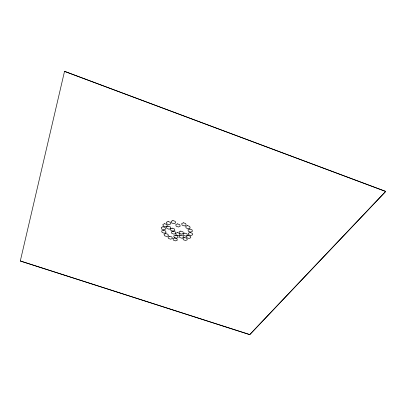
<?xml version="1.0" encoding="UTF-8"?>
<svg xmlns="http://www.w3.org/2000/svg" width="406" height="406" viewBox="0 0 406 406"><rect width="100%" height="100%" fill="white"/><g stroke="black" fill="none" stroke-linecap="round" stroke-linejoin="round"><path stroke-width="0.61" d="M249.741 334.645L385.69 191.393L64.529 71.354L385.7 191.475L249.741 334.645L20.3 260.992L64.529 71.354M20.3 260.992L249.746 334.574M168.084 221.514L166.328 222.31L166.82 223.873L169.058 224.645L170.819 223.853L170.337 222.29L168.084 221.514M164.582 223.696L162.842 224.488L163.339 226.035L165.572 226.797L167.313 226.02L166.82 224.467L164.582 223.696M172.92 220.565L171.144 221.366L171.621 222.94L173.869 223.711L175.646 222.919L175.179 221.341L172.92 220.565M162.938 226.756L161.212 227.533L161.71 229.065L163.928 229.821L165.653 229.055L165.161 227.522L162.938 226.756M168.155 226.157L166.414 226.939L166.902 228.471L169.119 229.233L170.865 228.461L170.388 226.924L168.155 226.157M177.513 223.879L175.732 224.67L176.199 226.228L178.432 226.995L180.208 226.213L179.756 224.65L177.513 223.879M163.359 230.212L161.644 230.973L162.141 232.486L164.344 233.232L166.054 232.481L165.572 230.968L163.359 230.212M183.461 222.798L181.66 223.594L182.106 225.163L184.349 225.934L186.146 225.142L185.709 223.574L183.461 222.798M172.159 228.147L170.413 228.923L170.89 230.451L173.103 231.207L174.849 230.441L174.387 228.908L172.159 228.147M165.749 233.536L164.039 234.287L164.526 235.779L166.714 236.52L168.424 235.779L167.947 234.282L165.749 233.536M173.078 231.121L171.337 231.882L171.804 233.394L174.007 234.145L175.747 233.389L175.285 231.877L173.078 231.121M187.481 225.624L185.679 226.411L186.115 227.964L188.343 228.73L190.145 227.949L189.724 226.396L187.481 225.624M177.371 232.592L175.62 233.348L176.082 234.856L178.275 235.602L180.025 234.851L179.574 233.343L177.371 232.592M180.792 231.105L179.031 231.872L179.477 233.384L181.68 234.14L183.446 233.384L183.005 231.862L180.792 231.105M169.728 236.241L168.018 236.982L168.49 238.464L170.667 239.2L172.377 238.464L171.916 236.987L169.728 236.241M175.478 235.241L173.743 235.993L174.204 237.48L176.387 238.22L178.117 237.485L177.671 235.993L175.478 235.241M189.78 229.035L187.983 229.811L188.409 231.349L190.627 232.105L192.424 231.339L192.008 229.801L189.78 229.035M184.75 233.074L182.984 233.836L183.421 235.343L185.613 236.094L187.384 235.343L186.958 233.831L184.75 233.074M174.697 237.946L172.976 238.682L173.433 240.154L175.605 240.89L177.326 240.159L176.874 238.687L174.697 237.946M180.939 235.226L179.188 235.972L179.635 237.464L181.817 238.21L183.568 237.469L183.131 235.977L180.939 235.226M190.028 232.496L188.242 233.262L188.663 234.775L190.866 235.526L192.652 234.775L192.236 233.257L190.028 232.496M188.222 235.48L186.45 236.231L186.877 237.723L189.064 238.469L190.83 237.728L190.419 236.231L188.222 235.48M184.674 237.54L182.918 238.286L183.355 239.763L185.527 240.504L187.283 239.773L186.856 238.286L184.674 237.54"/></g></svg>
